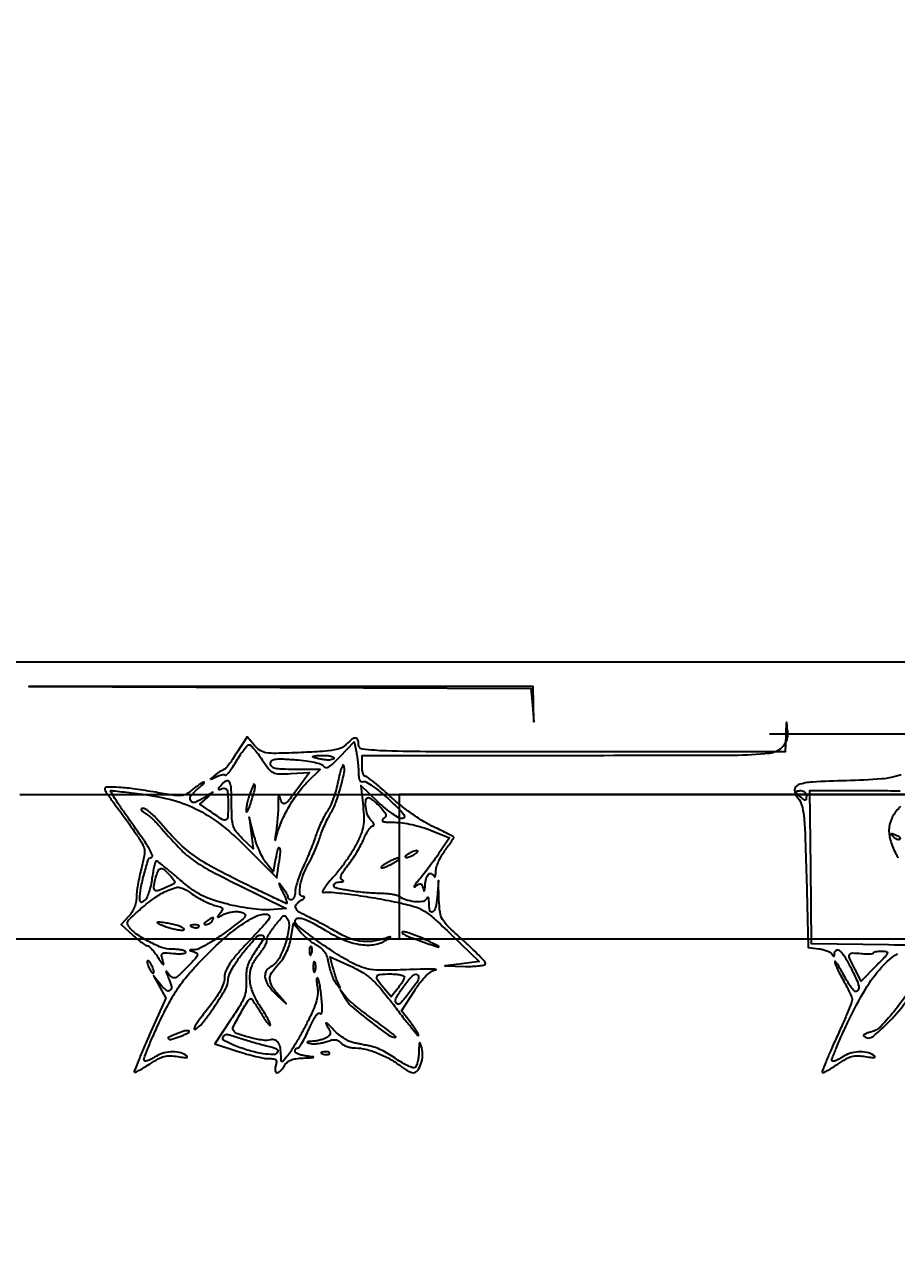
# Model space of a CAD drawing. Header units: inches. Extents: x -279 to 561, y -345 to 342.
# Drawn here: x -208.41 to -206.599, y -299.11 to -296.541 of the extents above; entities that cross this region are included whole.
import ezdxf

# ---------------------------------------------------------------- set-up
doc = ezdxf.new("R2010")
doc.units = ezdxf.units.IN
doc.header["$LTSCALE"] = 0.5
doc.header["$MEASUREMENT"] = 0
doc.layers.add('S-DIM', color=7, linetype='Continuous')
doc.styles.get("Standard").update_dxf_attribs({"font": 'arial.ttf'})
doc.dimstyles.get("Standard").update_dxf_attribs({"dimtxt": 0.18, "dimasz": 0.18, "dimexe": 0.18, "dimexo": 0.0625, "dimgap": 0.09, "dimtad": 0, "dimtih": 1, "dimtoh": 1, "dimzin": 0, "dimdsep": 46, "dimtxsty": 'Standard', "dimcen": 0.09, "dimadec": 0, "dimazin": 0, "dimtfac": 1, "dimtofl": 0, "dimtmove": 0, "dimatfit": 3, "dimfxl": 1, "dimtolj": 1, "dimtzin": 0, "dimarcsym": 0})

# ---------------------------------------------------------------- blocks, each defined once
blk = doc.blocks.new('*D1071')
at = {"color": 0, "linetype": 'ByBlock', "lineweight": -2, "transparency": 16777216}
for p, q in [((558.6522, 342.2788), (558.6522, 342.4729)), ((560.6522, 342.2788), (560.6522, 342.4729)), ((558.8322, 342.2929), (559.1722, 342.2929)), ((560.4722, 342.2929), (560.1322, 342.2929))]:
    blk.add_line(p, q, dxfattribs=at)
at = {"color": 0, "linetype": 'ByBlock', "transparency": 16777216}
for points in [[(558.8322, 342.3229), (558.8322, 342.2629), (558.6522, 342.2929)], [(560.4722, 342.3229), (560.4722, 342.2629), (560.6522, 342.2929)]]:
    blk.add_solid(points, dxfattribs=at)
at = {"layer": 'Defpoints', "color": 0, "linetype": 'ByBlock', "transparency": 16777216}
for p in [(560.6522, 342.2929), (558.6522, 342.2163), (560.6522, 342.2163)]:
    blk.add_point(p, dxfattribs=at)
at = {"layer": 'Defpoints', "color": 0, "ltscale": 0.5, "transparency": 16777216}
for p in [(-209.5, -305.36), (-209.5, -305.81), (-209.5, -305.81)]:
    blk.add_point(p, dxfattribs=at)
at = {"layer": 'S-DIM', "color": 0, "lineweight": -2, "ltscale": 0.5, "transparency": 16777216}
for p, q in [((-209.5, -305.18), (-209.5, -305)), ((-209.5625, -305.36), (-209.68, -305.36)), ((-209.5625, -305.81), (-209.68, -305.81)), ((-209.5, -305.99), (-209.5, -306.17))]:
    blk.add_line(p, q, dxfattribs=at)
at = {"layer": 'S-DIM', "color": 0, "ltscale": 0.5, "transparency": 16777216}
for points in [[(-209.53, -305.18), (-209.47, -305.18), (-209.5, -305.36)], [(-209.53, -305.99), (-209.47, -305.99), (-209.5, -305.81)]]:
    blk.add_solid(points, dxfattribs=at)
at = {"color": 0, "linetype": 'ByBlock', "transparency": 16777216, "insert": (559.6522, 342.2929), "char_height": 0.18, "attachment_point": 5}
blk.add_mtext('\\A1;2.0000', dxfattribs=at)
at = {"layer": 'S-DIM', "color": 0, "ltscale": 0.5, "transparency": 16777216, "insert": (-209.5, -305.585), "char_height": 0.18, "attachment_point": 5}
blk.add_mtext('\\A1;0.45', dxfattribs=at)

msp = doc.modelspace()

# ---------------------------------------------------------------- linework, layer by layer
at = {"linetype": 'ByBlock'}
for p, q in [((-212.4963, -297.8643), (-205.5513, -297.8643)), ((-206.862, -298.0137), (-205.6319, -298.0137)), ((-208.4195, -298.1396), (-205.6314, -298.1396)), ((-205.6314, -298.1396), (-207.6314, -298.1396)), ((-207.6314, -298.1396), (-207.6314, -298.4396)), ((-209.6314, -298.4396), (-207.6314, -298.4396)), ((-207.6314, -298.4396), (-205.6314, -298.4396))]:
    msp.add_line(p, q, dxfattribs=at)
for points in [[(-205.7268, -301.7472, -0.00001), (-206.5474, -301.7491, -0.000412), (-207.5574, -301.7505, -0.000144), (-209.009, -301.7509), (-212.2949, -301.7509)], [(-212.2472, -301.7326), (-208.9852, -301.7344, -0.000146), (-207.5448, -301.7357, -0.000415), (-206.5419, -301.7376, -0.00001), (-205.7268, -301.74, -0.41338)], [(-206.5886, -298.0988, -0.067255), (-206.6291, -298.1075, -0.013587), (-206.7027, -298.1112, 0.007903), (-206.7726, -298.1139, 0.071914), (-206.8024, -298.1199, 0.328345), (-206.8098, -298.1309, 0.175914), (-206.8033, -298.147, -0.115304), (-206.7953, -298.1613, -0.042167), (-206.7909, -298.1841, -0.018615), (-206.7881, -298.2237, -0.002311), (-206.7855, -298.3101), (-206.7819, -298.4578), (-206.7599, -298.4602, -0.032329), (-206.7511, -298.4618, -0.034914), (-206.7428, -298.4645, -0.037337), (-206.7361, -298.4678, -0.118786), (-206.7325, -298.4712, 0.019656), (-206.7298, -298.4751, 0.26729), (-206.7283, -298.4758, 0.34621), (-206.7273, -298.4747, 0.026543), (-206.727, -298.4706, -0.231988), (-206.7235, -298.4636, -0.347352), (-206.717, -298.4638, -0.080698), (-206.7065, -298.4758, -0.02229), (-206.6941, -298.4978, -0.009994), (-206.6817, -298.5235, -0.053559), (-206.6767, -298.5383, -0.163814), (-206.6776, -298.546, -0.291979), (-206.6828, -298.5493, -0.220329), (-206.6865, -298.5476, -0.018676), (-206.6932, -298.5391, -0.022011), (-206.7006, -298.5279, -0.015167), (-206.7081, -298.5145, 0.008622), (-206.7151, -298.5017, 0.018722), (-206.721, -298.4921, 0.029491), (-206.7251, -298.4866, 0.684079), (-206.7265, -298.4871, 0.106206), (-206.7257, -298.4915, 0.010273), (-206.7213, -298.5016, 0.012682), (-206.7155, -298.5135, 0.009695), (-206.7085, -298.5263, -0.010728), (-206.7015, -298.5391, -0.013539), (-206.6957, -298.5513, -0.011642), (-206.6913, -298.5616, -0.097907), (-206.6904, -298.5666, -0.091491), (-206.6915, -298.5723, -0.003314), (-206.6999, -298.5929, -0.005979), (-206.7104, -298.6173, -0.004148), (-206.7227, -298.6446, 0.004702), (-206.7349, -298.6715, 0.007611), (-206.7446, -298.6946, 0.002458), (-206.7526, -298.7145, 0.297028), (-206.752, -298.7171, 0.320395), (-206.7498, -298.7175, 0.011216), (-206.7414, -298.7132, 0.01711), (-206.7313, -298.7073, 0.010667), (-206.7199, -298.6998, -0.022037), (-206.7034, -298.6894, -0.063204), (-206.691, -298.6842, -0.072726), (-206.6786, -298.6827, -0.036597), (-206.663, -298.6843, 0.008302), (-206.65, -298.6863, 0.07472), (-206.6442, -298.6863, 0.538056), (-206.6434, -298.6846, 0.102577), (-206.6463, -298.6816, 0.099184), (-206.6603, -298.6757, 0.066252), (-206.6777, -298.6744, 0.063552), (-206.6956, -298.6779, 0.073902), (-206.7111, -298.6856, -0.025408), (-206.7178, -298.6898, -0.037686), (-206.7241, -298.6927, -0.042427), (-206.7292, -298.6942, -0.248568), (-206.7318, -298.6934, -0.297747), (-206.7325, -298.6899, -0.003463), (-206.7235, -298.6673, -0.009091), (-206.7122, -298.6409, -0.005642), (-206.698, -298.6102, -0.022607), (-206.6629, -298.5444, -0.049339), (-206.6291, -298.4984, -0.068948), (-206.5962, -298.4707, -0.141659)], [(-206.5205, -298.4533, -0.001557), (-206.6145, -298.4524), (-206.7745, -298.4504), (-206.7765, -298.2911), (-206.7785, -298.1317), (-206.6428, -298.1317, -0.004351), (-206.5908, -298.1322, -0.007246)], [(-206.5896, -298.1645, 0.070264), (-206.6062, -298.1858, 0.103312), (-206.6135, -298.2083, 0.095655), (-206.6114, -298.2331, 0.05321), (-206.6001, -298.2614, -0.023672), (-206.5954, -298.2715, -0.020671)], [(-206.5725, -298.5483, -0.024131), (-206.5996, -298.5861, -0.024332), (-206.6303, -298.6211, -0.14012), (-206.6514, -298.6333, 0.021024), (-206.6583, -298.6353, 0.04168), (-206.6635, -298.6376, 0.0669), (-206.6665, -298.6398, 0.420549), (-206.6665, -298.6415, 0.386208), (-206.6468, -298.6424, 0.034072), (-206.6072, -298.6051, 0.037403), (-206.5707, -298.5591, 0.109256)]]:
    msp.add_lwpolyline(points, format="xyb")
msp.add_lwpolyline([(-207.8794, -297.9174), (-207.3578, -297.9194), (-207.3548, -297.9541), (-207.3518, -297.9889), (-207.3526, -297.9522), (-207.3533, -297.9156), (-207.8771, -297.9155), (-208.401, -297.9155)], close=True)
for points in [[(-206.8282, -298.0163), (-206.8295, -298.0511), (-207.2727, -298.0511, -0.000439), (-207.5647, -298.0509, -0.007823), (-207.6587, -298.0493, -0.016769), (-207.7073, -298.046, -0.385185), (-207.7159, -298.0365, 0.076853), (-207.7176, -298.0261, 0.316624), (-207.7223, -298.0225, 0.186302), (-207.7299, -298.0251, 0.03399), (-207.7408, -298.0356, -0.109866), (-207.751, -298.0428, -0.054531), (-207.7662, -298.0473, -0.028907), (-207.7907, -298.0503, -0.005711), (-207.8349, -298.0527, -0.003784), (-207.8873, -298.0544, -0.044165), (-207.9077, -298.0531, -0.108445), (-207.9203, -298.0483, -0.069572), (-207.9322, -298.0379), (-207.9477, -298.0198), (-207.9692, -298.0538, -0.00803), (-207.9777, -298.0668, -0.012296), (-207.9856, -298.0778, -0.006823), (-207.9924, -298.0866, -0.227702), (-207.9948, -298.0878, 0.124593), (-207.9971, -298.0884, 0.014497), (-208.0018, -298.0911, 0.016695), (-208.0073, -298.0948, 0.01292), (-208.0131, -298.0992, 0.000828), (-208.023, -298.1072, 0.312651), (-208.0233, -298.108, 0.451234), (-208.0226, -298.1083, 0.000982), (-208.0118, -298.1031, -0.027101), (-208.0056, -298.1005, -0.037189), (-207.9997, -298.0989, -0.04096), (-207.995, -298.0984, -0.206172), (-207.9925, -298.0994, 0.427814), (-207.9902, -298.0993, 0.018187), (-207.9842, -298.0922, 0.021634), (-207.977, -298.0823, 0.012459), (-207.9693, -298.0698, -0.013198), (-207.9614, -298.057, -0.019273), (-207.9536, -298.0463, -0.015139), (-207.9468, -298.038, -0.215831), (-207.9434, -298.0365, -0.201126), (-207.94, -298.0379, -0.014879), (-207.9329, -298.0456, -0.01882), (-207.9247, -298.0557, -0.013082), (-207.9163, -298.0676, 0.017434), (-207.9023, -298.087, 0.115226), (-207.8931, -298.0944, 0.111892), (-207.8815, -298.0972, 0.016025), (-207.8568, -298.0965), (-207.8181, -298.0943), (-207.8421, -298.1272, -0.008788), (-207.8606, -298.1517, -0.118185), (-207.8694, -298.1586, -0.402108), (-207.8752, -298.1566, -0.069382), (-207.8794, -298.1446, 0.085408), (-207.8807, -298.1414, 0.665216), (-207.8818, -298.1415, 0.054418), (-207.8826, -298.1469, 0.009078), (-207.8828, -298.1574, -0.01181), (-207.8831, -298.1707, -0.006898), (-207.884, -298.1867, -0.006895), (-207.8855, -298.2026, -0.011606), (-207.8871, -298.216, 0.00136), (-207.8895, -298.2319, 0.090124), (-207.8894, -298.2347, 0.778635), (-207.8887, -298.2347, 0.003132), (-207.8855, -298.2233, -0.03755), (-207.8754, -298.1948, -0.027304), (-207.8601, -298.1647, -0.02731), (-207.8416, -298.1366, -0.037641), (-207.8219, -298.1136), (-207.796, -298.0878), (-207.8476, -298.0878, -0.007761), (-207.8754, -298.0873, -0.04936), (-207.8894, -298.0855, -0.127743), (-207.8964, -298.0818, -0.211641), (-207.8991, -298.0758, -0.208483), (-207.8965, -298.0698, -0.149023), (-207.8899, -298.0666, -0.050602), (-207.8762, -298.0658, -0.006525), (-207.847, -298.0676, -0.013721), (-207.8249, -298.0697, -0.025762), (-207.8072, -298.0729, -0.028626), (-207.7942, -298.0768, -0.169962), (-207.7888, -298.0811, 0.247221), (-207.7842, -298.0839, 0.14555), (-207.7778, -298.0823, 0.057919), (-207.7684, -298.0752, 0.012146), (-207.7538, -298.0606), (-207.7249, -298.0302), (-207.7204, -298.0526, -0.014439), (-207.7187, -298.0627, -0.009123), (-207.7173, -298.0745, -0.009159), (-207.7163, -298.0862, -0.016631), (-207.7159, -298.0958, 0.028848), (-207.7154, -298.1049, 0.098371), (-207.7136, -298.1106, 0.192263), (-207.7105, -298.1131, 0.169044), (-207.7064, -298.113, -0.228609), (-207.7006, -298.1134, -0.017473), (-207.6869, -298.1222, -0.021233), (-207.6707, -298.1344, -0.014448), (-207.6533, -298.1495, -0.006893), (-207.6318, -298.1699, -0.044361), (-207.6221, -298.1812, -0.207123), (-207.6208, -298.187, -0.353163), (-207.6244, -298.1899, -0.131395), (-207.6322, -298.188, -0.022744), (-207.6453, -298.1799, -0.023369), (-207.6602, -298.1688, -0.019037), (-207.675, -298.1555), (-207.711, -298.1208), (-207.7066, -298.164, -0.018484), (-207.705, -298.1886, -0.050612), (-207.7062, -298.2059, -0.052641), (-207.7109, -298.2222, -0.021327), (-207.7205, -298.2434, -0.023347), (-207.7297, -298.2596, -0.012845), (-207.7424, -298.2786, -0.012782), (-207.7563, -298.2973, -0.019956), (-207.7693, -298.3126, 0.013735), (-207.7802, -298.3251, 0.031165), (-207.7876, -298.3353, 0.063339), (-207.7906, -298.3417, 0.566574), (-207.7889, -298.3436, -0.069978), (-207.7711, -298.3429, -0.007546), (-207.7299, -298.3477, -0.009554), (-207.6826, -298.3548, -0.009412), (-207.6354, -298.3638, -0.018274), (-207.601, -298.3723, -0.065217), (-207.5802, -298.3814, -0.05003), (-207.5598, -298.3966, -0.007749), (-207.523, -298.4312), (-207.4655, -298.4871), (-207.501, -298.4914), (-207.5365, -298.4957), (-207.4943, -298.4969, 0.015325), (-207.4782, -298.4968, 0.025249), (-207.4646, -298.4957, 0.022828), (-207.4543, -298.4938, 0.349396), (-207.4522, -298.4912, 0.187425), (-207.4538, -298.487, 0.006347), (-207.4662, -298.4738, 0.011188), (-207.4816, -298.4585, 0.007481), (-207.4998, -298.4417, -0.008103), (-207.53, -298.4138, -0.068939), (-207.5414, -298.3994, -0.100094), (-207.5466, -298.3845, -0.025387), (-207.5488, -298.3588), (-207.5501, -298.3186), (-207.5528, -298.3535, -0.032784), (-207.5559, -298.3748, -0.204057), (-207.5621, -298.3836, -0.520215), (-207.5677, -298.3812, -0.050316), (-207.5695, -298.3639, 0.017046), (-207.5698, -298.3566, 0.173759), (-207.5711, -298.3539, 0.424689), (-207.5729, -298.3539, 0.051705), (-207.5757, -298.3574, -0.22699), (-207.5837, -298.3624, -0.054543), (-207.5998, -298.3625, -0.052502), (-207.6176, -298.3587, -0.077879), (-207.6317, -298.3515, 0.098197), (-207.6363, -298.3494, 0.017855), (-207.6455, -298.3476, 0.01861), (-207.6566, -298.3462, 0.015933), (-207.6683, -298.3455, -0.015731), (-207.7036, -298.3435, -0.019781), (-207.7361, -298.3394, -0.012904), (-207.763, -298.3341, -0.35159), (-207.7672, -298.3289, -0.181209), (-207.7663, -298.3263, -0.085465), (-207.7635, -298.324, -0.067518), (-207.7593, -298.3223, -0.049531), (-207.7544, -298.3216, 0.022439), (-207.7497, -298.3212, 0.178774), (-207.7477, -298.3202, 0.447136), (-207.7479, -298.3189, 0.05831), (-207.7506, -298.3174, -0.285439), (-207.7531, -298.314, -0.116102), (-207.7522, -298.3081, -0.055198), (-207.7474, -298.2992, -0.016611), (-207.7381, -298.2868, 0.019577), (-207.7291, -298.2745, 0.012975), (-207.7196, -298.2598, 0.013068), (-207.7111, -298.2449, 0.024671), (-207.7052, -298.2325, -0.02248), (-207.7003, -298.2219, -0.031364), (-207.6949, -298.2131, -0.03221), (-207.6897, -298.2066, -0.211257), (-207.686, -298.205, 0.26703), (-207.6842, -298.2039, 0.213879), (-207.6839, -298.2016, 0.085617), (-207.6859, -298.1979, 0.032005), (-207.6898, -298.1935, -0.110176), (-207.6971, -298.182, -0.057808), (-207.701, -298.1654, -0.067398), (-207.7007, -298.1511, -0.369881), (-207.6952, -298.1464, -0.149649), (-207.6919, -298.1474, -0.018889), (-207.6858, -298.1519, -0.020819), (-207.6788, -298.1579, -0.015903), (-207.6716, -298.1651, -0.015612), (-207.6624, -298.1756, -0.108539), (-207.6593, -298.1816, -0.226219), (-207.6601, -298.1862, -0.094349), (-207.6649, -298.1906, 0.244816), (-207.6665, -298.1935, 0.346423), (-207.6649, -298.1959, 0.060031), (-207.6568, -298.1972, 0.010077), (-207.641, -298.1976, -0.035379), (-207.6249, -298.1988, -0.017902), (-207.6049, -298.2024, -0.017687), (-207.5844, -298.2077, -0.025133), (-207.5666, -298.2139), (-207.5268, -298.2301), (-207.5497, -298.2634, -0.006156), (-207.5598, -298.2777, -0.004598), (-207.5713, -298.2932, -0.004648), (-207.5824, -298.3076, -0.010553), (-207.5912, -298.3183, 0.009447), (-207.5977, -298.3262, 0.049513), (-207.6007, -298.3309, 0.615853), (-207.6, -298.3318, 0.12152), (-207.5975, -298.3307, -0.028397), (-207.5908, -298.3262, -0.198226), (-207.5869, -298.3256, -0.232416), (-207.5842, -298.3279, -0.039167), (-207.5819, -298.3346, 0.03045), (-207.5803, -298.3395, 0.607844), (-207.5791, -298.3396, 0.126624), (-207.5781, -298.3368, 0.008638), (-207.5776, -298.3281, -0.052962), (-207.5755, -298.3142, -0.127694), (-207.5705, -298.3052, -0.319771), (-207.5647, -298.3041, -0.191704), (-207.5596, -298.3093, 0.191446), (-207.5582, -298.3109, 0.416463), (-207.5568, -298.3103, 0.079556), (-207.5558, -298.3065, 0.018709), (-207.5553, -298.2998, -0.067487), (-207.5539, -298.2909, -0.027238), (-207.5496, -298.2793, -0.026348), (-207.5435, -298.2672, -0.030239), (-207.5365, -298.2563, 0.004749), (-207.5294, -298.2466, 0.007147), (-207.5235, -298.238, 0.003326), (-207.5187, -298.2306, 0.144684), (-207.5181, -298.2288, 0.277779), (-207.519, -298.2273, 0.002673), (-207.5305, -298.2213, 0.007836), (-207.5441, -298.2146, 0.004876), (-207.5603, -298.2071, -0.031836), (-207.5797, -298.1967, -0.014757), (-207.6035, -298.181, -0.014551), (-207.6277, -298.163, -0.019634), (-207.6484, -298.1452, 0.007123), (-207.6666, -298.1288, 0.0105), (-207.6831, -298.115, 0.006088), (-207.6971, -298.1039, 0.164888), (-207.7016, -298.1024, -0.260591), (-207.7043, -298.1009, -0.060166), (-207.7065, -298.096, -0.047284), (-207.7081, -298.0889, -0.030445), (-207.7086, -298.0804), (-207.7086, -298.0585), (-207.2688, -298.0585, 0.000694), (-206.9366, -298.058, 0.02657), (-206.8622, -298.0538, 0.185539), (-206.8335, -298.0391, 0.210783), (-206.8241, -298.0098, 0.000943), (-206.8261, -297.9908, 0.710262), (-206.8268, -297.9906, 0.132541), (-206.8274, -297.9926, 0.000506)], [(-207.7672, -298.0645, -0.314934), (-207.7687, -298.0666, -0.055623), (-207.7737, -298.0679, -0.042928), (-207.7808, -298.0682, -0.025568), (-207.7892, -298.0674, -0.011827), (-207.7976, -298.0659, -0.018975), (-207.8047, -298.0642, -0.013551), (-207.8103, -298.0626, -0.322443), (-207.8112, -298.0613, -0.360284), (-207.8103, -298.0602, -0.014861), (-207.8047, -298.0593, -0.019939), (-207.7976, -298.0587, -0.012096), (-207.7892, -298.0585, -0.026053), (-207.7808, -298.0589, -0.041208), (-207.7737, -298.0602, -0.049958), (-207.7687, -298.0622, -0.282744)], [(-207.7584, -298.1124, -0.019511), (-207.7627, -298.13, -0.017226), (-207.7685, -298.148, -0.01756), (-207.7748, -298.1639, -0.049098), (-207.7807, -298.1744, 0.028103), (-207.7867, -298.184, 0.013704), (-207.7932, -298.1968, 0.013547), (-207.7994, -298.2106, 0.019066), (-207.804, -298.2232, -0.011801), (-207.8088, -298.237, -0.005531), (-207.8157, -298.2546, -0.005476), (-207.8233, -298.273, -0.007656), (-207.8306, -298.2891, 0.01525), (-207.8371, -298.3044, 0.015653), (-207.8427, -298.3199, 0.015581), (-207.8466, -298.3337, 0.061464), (-207.8478, -298.3424, -0.042498), (-207.8483, -298.3487, -0.061982), (-207.85, -298.354, -0.081226), (-207.8523, -298.3576, -0.209163), (-207.8551, -298.3588, -0.07942), (-207.8579, -298.3584, -0.091028), (-207.8603, -298.3571, -0.100768), (-207.8619, -298.3552, -0.122851), (-207.8625, -298.3529, 0.107424), (-207.8632, -298.3498, 0.021193), (-207.8658, -298.3446, 0.021568), (-207.8695, -298.3387, 0.018566), (-207.8738, -298.3328, 0.005524), (-207.8804, -298.3247, 0.708559), (-207.8813, -298.325, 0.10654), (-207.8806, -298.3278, 0.001716), (-207.8736, -298.3424, -0.010614), (-207.8694, -298.3515, -0.019095), (-207.8665, -298.3592, -0.015629), (-207.8646, -298.3651, -0.495603), (-207.8654, -298.3662, -0.110339), (-207.8679, -298.3656, -0.000399), (-207.8953, -298.3527, -0.00209), (-207.9262, -298.3379, -0.001308), (-207.9624, -298.3204, -0.012001), (-208.022, -298.2895, -0.033906), (-208.0614, -298.2641, -0.038673), (-208.0941, -298.2357, -0.019876), (-208.1307, -298.1955, 0.021084), (-208.1402, -298.1851, 0.026803), (-208.1498, -298.1765, 0.026623), (-208.1583, -298.1702, 0.155422), (-208.1637, -298.1688, 0.089628), (-208.1671, -298.1696, 0.410985), (-208.1678, -298.1713, 0.137112), (-208.1657, -298.174, 0.01936), (-208.1599, -298.178, -0.030548), (-208.1535, -298.1825, -0.013485), (-208.1455, -298.1893, -0.013289), (-208.1375, -298.197, -0.017414), (-208.1306, -298.2045, 0.010969), (-208.09, -298.2495, 0.04306), (-208.0621, -298.2744, 0.038477), (-208.0289, -298.2954, 0.007552), (-207.9659, -298.3277), (-207.8661, -298.3769), (-207.9002, -298.3792, -0.036367), (-207.9171, -298.3792, -0.013745), (-207.9406, -298.3767, -0.01353), (-207.9661, -298.3726, -0.016067), (-207.9899, -298.3673, -0.017671), (-208.0208, -298.3582, -0.040046), (-208.0432, -298.3487, -0.040189), (-208.0638, -298.3357, -0.017916), (-208.0887, -298.3156, 0.004548), (-208.1056, -298.3013, 0.006972), (-208.1204, -298.2892, 0.002901), (-208.1333, -298.2792, 0.165539), (-208.1361, -298.2783, 0.331667), (-208.138, -298.2797, 0.011437), (-208.1405, -298.289, 0.017322), (-208.143, -298.3008, 0.010722), (-208.1452, -298.3148, -0.022027), (-208.1478, -298.3293, -0.025214), (-208.1516, -298.343, -0.025521), (-208.1559, -298.3541, -0.114293), (-208.1601, -298.3596, -0.027736), (-208.1653, -298.3634, -0.225569), (-208.1681, -298.3638, -0.283315), (-208.1697, -298.3619, -0.040237), (-208.1702, -298.3564, -0.047181), (-208.1681, -298.3344, -0.018118), (-208.1612, -298.3044, -0.009358), (-208.1528, -298.2749, -0.329259), (-208.1473, -298.2709, 0.499551), (-208.1443, -298.2669, 0.06004), (-208.1494, -298.2549, 0.02182), (-208.1637, -298.2323, 0.003215), (-208.1949, -298.1883, -0.005883), (-208.2101, -298.1666, -0.010493), (-208.222, -298.1483, -0.005403), (-208.2311, -298.1334, -0.581238), (-208.2301, -298.1317, -0.028), (-208.2262, -298.132, -0.000689), (-208.2084, -298.134, -0.00149), (-208.1876, -298.1364, -0.001014), (-208.1639, -298.1394, -0.036159), (-208.1009, -298.1519, -0.052447), (-208.0482, -298.1726, -0.049455), (-207.9988, -298.2048, -0.027998), (-207.9457, -298.2527), (-207.886, -298.3127), (-207.8813, -298.2835, 0.012096), (-207.8781, -298.2594, 0.188248), (-207.8802, -298.2515, 0.634581), (-207.8837, -298.2522, 0.015053), (-207.8885, -298.2738), (-207.8934, -298.3002), (-207.9085, -298.281, -0.045224), (-207.915, -298.271, -0.01833), (-207.922, -298.2564, -0.01796), (-207.9285, -298.24, -0.021792), (-207.9333, -298.2242), (-207.943, -298.1867), (-207.939, -298.2195), (-207.935, -298.2524), (-207.9574, -298.231, -0.034774), (-207.97, -298.2171, -0.091303), (-207.9763, -298.2052, -0.064613), (-207.979, -298.1896, -0.01137), (-207.9797, -298.1597, 0.012331), (-207.9805, -298.127, 0.11786), (-207.9844, -298.1137, 0.41812), (-207.9912, -298.1119, 0.086756), (-208.0018, -298.1209, 0.008807), (-208.0069, -298.1272, 0.27071), (-208.0071, -298.1291, 0.389672), (-208.0056, -298.1298, 0.012731), (-207.999, -298.1275, -0.157345), (-207.993, -298.1271, -0.246238), (-207.9892, -298.1306, -0.07763), (-207.9874, -298.1398, -0.009326), (-207.987, -298.1607, -0.011426), (-207.9876, -298.1873, -0.307868), (-207.9916, -298.1926, -0.230925), (-207.9991, -298.1917, -0.007088), (-208.0256, -298.1739), (-208.0458, -298.1599), (-208.0293, -298.1452, 0.001388), (-208.0186, -298.1357, 0.727283), (-208.0189, -298.1352, 0.119866), (-208.0207, -298.1358, 0.000683), (-208.036, -298.1459, -0.048899), (-208.0554, -298.1562, -0.36055), (-208.0646, -298.1533, -0.324272), (-208.0641, -298.1429, -0.046224), (-208.0484, -298.1267, 0.009942), (-208.0409, -298.1201, 0.038486), (-208.0367, -298.1155, 0.386711), (-208.0368, -298.1142, 0.312743), (-208.0383, -298.114, 0.031513), (-208.0435, -298.1169, 0.01228), (-208.0504, -298.1216, 0.012099), (-208.0576, -298.127, 0.014706), (-208.0641, -298.1325, -0.071132), (-208.0746, -298.1395, -0.102309), (-208.0854, -298.1422, -0.048041), (-208.1017, -298.1413, -0.005721), (-208.1373, -298.1353, 0.009519), (-208.18, -298.1286, 0.01929), (-208.2137, -298.1252, 0.015875), (-208.2391, -298.1245, 0.413506), (-208.2434, -298.1288, 0.140917), (-208.2426, -298.1316, 0.006884), (-208.2373, -298.1398, 0.010724), (-208.2306, -298.1494, 0.007496), (-208.2227, -298.16, -0.005871), (-208.2131, -298.1726, -0.003001), (-208.2014, -298.1886, -0.002982), (-208.1896, -298.2053, -0.004477), (-208.1794, -298.22, -0.014398), (-208.1655, -298.2419, -0.093149), (-208.161, -298.2541, -0.091533), (-208.1612, -298.2672, -0.013664), (-208.1672, -298.293, 0.011605), (-208.1711, -298.3098, 0.010319), (-208.1745, -298.3274, 0.010415), (-208.1768, -298.3434, 0.031123), (-208.1775, -298.3545, -0.058727), (-208.1786, -298.3641, -0.03825), (-208.1821, -298.3748, -0.037973), (-208.1871, -298.3849, -0.053753), (-208.1932, -298.3929), (-208.2089, -298.4096), (-208.1851, -298.4319, 0.012932), (-208.1755, -298.4404, 0.017285), (-208.1663, -298.4476, 0.014552), (-208.1585, -298.453, 0.144059), (-208.1546, -298.4541, -0.185785), (-208.1512, -298.4554, -0.023841), (-208.1455, -298.4611, -0.025251), (-208.1391, -298.4688, -0.018546), (-208.1329, -298.4779, 0.004624), (-208.125, -298.4901, 0.105332), (-208.122, -298.493, 0.662167), (-208.1208, -298.4922, 0.019707), (-208.1228, -298.4843, -0.034173), (-208.125, -298.4741, -0.289218), (-208.1231, -298.47, -0.16631), (-208.1176, -298.4685, -0.011397), (-208.1014, -298.47, 0.020639), (-208.0912, -298.4708, 0.034558), (-208.0827, -298.4705, 0.039544), (-208.0765, -298.4694, 0.339232), (-208.0749, -298.4673, 0.318356), (-208.0766, -298.465, 0.03333), (-208.0832, -298.4631, 0.031631), (-208.0923, -298.4618, 0.019552), (-208.1031, -298.4614, -0.08921), (-208.1256, -298.4574, -0.035885), (-208.154, -298.4444, -0.035803), (-208.1801, -298.4276, -0.093948), (-208.1951, -298.4112, -0.347564), (-208.194, -298.4012, -0.017295), (-208.168, -298.3769, -0.025778), (-208.1384, -298.3537, -0.052191), (-208.1126, -298.3392, -0.026936), (-208.0974, -298.3336, -0.112271), (-208.0877, -298.3329, -0.096243), (-208.0779, -298.3364, -0.016999), (-208.0613, -298.347, 0.019632), (-208.0496, -298.3543, 0.015805), (-208.0365, -298.3613, 0.01609), (-208.024, -298.367, 0.038897), (-208.0143, -298.3702, -0.018665), (-208.0033, -298.3734, -0.167486), (-207.9993, -298.3763, -0.277083), (-207.9991, -298.3802, -0.050319), (-208.0033, -298.3865, 0.008769), (-208.0086, -298.3932, 0.53055), (-208.0082, -298.3944, 0.18948), (-208.006, -298.3942, 0.003679), (-207.9955, -298.3887, -0.054254), (-207.9876, -298.3856, -0.03613), (-207.978, -298.3836, -0.036273), (-207.9683, -298.3831, -0.057379), (-207.9601, -298.3842, -0.119776), (-207.9524, -298.3882, -0.392543), (-207.9519, -298.3934, -0.067915), (-207.9606, -298.4022, -0.003867), (-207.9911, -298.4251, -0.012781), (-208.0111, -298.4391, -0.015793), (-208.0304, -298.451, -0.014208), (-208.047, -298.4599, -0.102847), (-208.0558, -298.4623, 0.002846), (-208.0652, -298.4628, 0.282861), (-208.0662, -298.4636, 0.454269), (-208.0658, -298.4644, 0.003839), (-208.0576, -298.4666, -0.136203), (-208.052, -298.4698, -0.307375), (-208.0512, -298.4744, -0.081967), (-208.0562, -298.4821, -0.007764), (-208.0717, -298.4985, -0.008526), (-208.0886, -298.5152, -0.091559), (-208.0966, -298.5204, -0.238166), (-208.1027, -298.52, -0.091832), (-208.1092, -298.5143, 0.006656), (-208.1149, -298.5073, 0.642803), (-208.1158, -298.5076, 0.140173), (-208.1156, -298.5099, 0.002462), (-208.1105, -298.5219, -0.042916), (-208.1049, -298.539, -0.297887), (-208.1077, -298.5469, -0.348481), (-208.1154, -298.5467, -0.048472), (-208.1273, -298.5346), (-208.1421, -298.5164), (-208.1291, -298.5398), (-208.1161, -298.5633), (-208.15, -298.6386, 0.003767), (-208.1628, -298.6677, 0.006133), (-208.1732, -298.6925, 0.001609), (-208.1818, -298.7142, 0.298987), (-208.1814, -298.7164, 0.320596), (-208.1794, -298.7168, 0.008444), (-208.1708, -298.7124, 0.014685), (-208.1607, -298.7066, 0.00913), (-208.1491, -298.6992, -0.022196), (-208.1324, -298.6892, -0.060472), (-208.1197, -298.6842, -0.069467), (-208.1072, -298.6828, -0.037049), (-208.0916, -298.6843, 0.008302), (-208.0786, -298.6863, 0.074816), (-208.0728, -298.6863, 0.538253), (-208.0721, -298.6846, 0.102324), (-208.0749, -298.6816, 0.099184), (-208.0889, -298.6757, 0.066252), (-208.1063, -298.6744, 0.063552), (-208.1242, -298.6779, 0.073902), (-208.1397, -298.6856, -0.028473), (-208.1465, -298.6898, -0.041434), (-208.1529, -298.6926, -0.048343), (-208.1581, -298.6939, -0.235116), (-208.1609, -298.6929, -0.29234), (-208.1617, -298.6891, -0.004731), (-208.1537, -298.6677, -0.010665), (-208.1432, -298.6425, -0.006667), (-208.13, -298.6134, -0.012637), (-208.1096, -298.5729, -0.025993), (-208.0913, -298.5425, -0.027303), (-208.0705, -298.5152, -0.015531), (-208.0426, -298.4844, -0.01691), (-208.0009, -298.4439, -0.029333), (-207.9633, -298.4136, -0.034883), (-207.9312, -298.3939, -0.120599), (-207.9077, -298.3882, -0.244219), (-207.9018, -298.3912, -0.301652), (-207.9016, -298.3973, -0.046357), (-207.9119, -298.4108, -0.003801), (-207.9421, -298.4431, 0.008943), (-207.968, -298.4714, 0.030911), (-207.9833, -298.491, 0.049181), (-207.9916, -298.5062, 0.101286), (-207.9943, -298.5194, -0.077474), (-207.9961, -298.5307, -0.036821), (-208.0016, -298.5444, -0.03142), (-208.0104, -298.5597, -0.021019), (-208.0222, -298.5761, 0.004042), (-208.0438, -298.604, 0.020198), (-208.0551, -298.6202, 0.110992), (-208.0573, -298.6263, 0.630947), (-208.0552, -298.6276, 0.090267), (-208.0382, -298.6123, 0.017169), (-208.0139, -298.5785, 0.014972), (-207.9918, -298.5431, 0.132919), (-207.987, -298.5255, -0.099512), (-207.9849, -298.5151, -0.029128), (-207.9777, -298.5004, -0.025707), (-207.9668, -298.4832, -0.016889), (-207.9526, -298.4645, -0.015191), (-207.9277, -298.4357, -0.260501), (-207.9163, -298.432, -0.517384), (-207.9131, -298.4391, -0.018524), (-207.9319, -298.4685, 0.027201), (-207.9414, -298.4839, 0.051931), (-207.947, -298.4973, 0.05526), (-207.9494, -298.511, 0.035254), (-207.9494, -298.5272, -0.046994), (-207.9498, -298.5453, -0.064866), (-207.9537, -298.561, -0.043842), (-207.9629, -298.5793, -0.010813), (-207.981, -298.6075), (-208.0148, -298.6576), (-207.9678, -298.6731, 0.010552), (-207.9484, -298.679, 0.011033), (-207.9291, -298.684, 0.010759), (-207.9123, -298.6876, 0.046989), (-207.9021, -298.6885, -0.029576), (-207.8924, -298.6891, -0.17416), (-207.8879, -298.6913, -0.221335), (-207.8865, -298.6956, -0.049752), (-207.8881, -298.7032, 0.044404), (-207.8894, -298.7089, 0.081679), (-207.8892, -298.7136, 0.127334), (-207.8877, -298.7167, 0.220479), (-207.8852, -298.7178, 0.143617), (-207.8818, -298.7168, 0.047495), (-207.8776, -298.7135, 0.042703), (-207.8734, -298.7088, 0.037089), (-207.8698, -298.7032, -0.088822), (-207.8644, -298.6963, -0.084465), (-207.8568, -298.6916, -0.062312), (-207.8461, -298.6887, -0.025281), (-207.8311, -298.6874, 0.001113), (-207.812, -298.6866, 0.122125), (-207.8096, -298.6859, 0.713861), (-207.8098, -298.6851, 0.002439), (-207.824, -298.6832, -0.026757), (-207.8331, -298.6816, -0.040169), (-207.8408, -298.6791, -0.046809), (-207.8463, -298.6763, -0.253382), (-207.8478, -298.6734, -0.082888), (-207.8474, -298.6708, -0.092611), (-207.8461, -298.6686, -0.100601), (-207.8442, -298.6671, -0.11793), (-207.842, -298.6665, 0.25382), (-207.839, -298.6649, 0.011936), (-207.8328, -298.6548, 0.01723), (-207.8258, -298.6418, 0.011279), (-207.8186, -298.6264, -0.013301), (-207.8104, -298.6091, -0.045336), (-207.8039, -298.5986, -0.108898), (-207.7988, -298.5943, -0.386592), (-207.7949, -298.5953, 0.59875), (-207.793, -298.5951, 0.081114), (-207.7918, -298.59, 0.029944), (-207.7916, -298.5793, 0.011996), (-207.7926, -298.5648, 0.010444), (-207.7943, -298.5493, 0.014514), (-207.7966, -298.5355, 0.010931), (-207.799, -298.5243, 0.150708), (-207.8011, -298.5208, 0.524955), (-207.8025, -298.5211, 0.088206), (-207.8032, -298.5245, 0.037182), (-207.8029, -298.5311, 0.015643), (-207.8015, -298.5397, -0.065521), (-207.8007, -298.5537, -0.051021), (-207.8034, -298.5687, -0.035669), (-207.8101, -298.5873, -0.012359), (-207.8224, -298.613, -0.007419), (-207.8332, -298.6334, -0.007359), (-207.8446, -298.6536, -0.00725), (-207.855, -298.671, -0.028223), (-207.8623, -298.6812, -0.004336), (-207.872, -298.6933, -0.181661), (-207.8749, -298.6949, -0.443152), (-207.8766, -298.6936, -0.013974), (-207.877, -298.6836, 0.036722), (-207.8784, -298.6666, 0.10219), (-207.8826, -298.6555, 0.167562), (-207.8894, -298.65, 0.150642), (-207.8985, -298.6496, -0.103245), (-207.9143, -298.6504, -0.023122), (-207.9409, -298.645, -0.019854), (-207.9668, -298.6373, -0.17413), (-207.976, -298.63, -0.26397), (-207.9763, -298.6225, -0.008502), (-207.9613, -298.5948, -0.008533), (-207.9454, -298.5677, -0.261717), (-207.9388, -298.564, -0.246606), (-207.9375, -298.5647, -0.002929), (-207.9318, -298.5731, -0.007976), (-207.9252, -298.5832, -0.005028), (-207.9179, -298.5951, 0.010055), (-207.9107, -298.6066, 0.022275), (-207.9047, -298.6149, 0.039136), (-207.9006, -298.6194, 0.650389), (-207.8992, -298.6188, 0.113023), (-207.9001, -298.6144, 0.012632), (-207.9047, -298.6053, 0.014838), (-207.9109, -298.5945, 0.011522), (-207.9182, -298.5832, -0.049219), (-207.9349, -298.5526, -0.082917), (-207.9416, -298.5243, -0.097627), (-207.9384, -298.4986, -0.095147), (-207.9257, -298.4758, 0.017795), (-207.9183, -298.4664, 0.021305), (-207.9121, -298.457, 0.020606), (-207.9076, -298.4488, 0.115691), (-207.9064, -298.444, -0.140249), (-207.9029, -298.4316, -0.024821), (-207.889, -298.4115, -0.020495), (-207.8737, -298.3933, -0.42799), (-207.8673, -298.3931, -0.223253), (-207.8604, -298.412, -0.049926), (-207.8672, -298.4466, -0.050369), (-207.8812, -298.4803, -0.147391), (-207.8988, -298.4979, 0.159004), (-207.9084, -298.5079, 0.168575), (-207.9099, -298.5213, 0.105355), (-207.9023, -298.5379, 0.042383), (-207.8857, -298.5567), (-207.8666, -298.575), (-207.8819, -298.5567, -0.033195), (-207.896, -298.5373, -0.136012), (-207.9002, -298.5235, -0.151704), (-207.8965, -298.5105, -0.044638), (-207.8834, -298.4939, 0.041012), (-207.8742, -298.4824, 0.034427), (-207.8664, -298.4688, 0.034035), (-207.8604, -298.4542, 0.037509), (-207.8567, -298.4393), (-207.8512, -298.4072), (-207.8367, -298.4251, 0.031252), (-207.8297, -298.4328, 0.019537), (-207.8207, -298.4408, 0.01959), (-207.8111, -298.4481, 0.033433), (-207.8025, -298.4532, -0.057874), (-207.7931, -298.4595, -0.07296), (-207.7863, -298.4674, -0.065248), (-207.7814, -298.4776, -0.036079), (-207.7782, -298.491, 0.026222), (-207.7756, -298.5026, 0.022201), (-207.7717, -298.5145, 0.022789), (-207.7671, -298.5251, 0.056453), (-207.7626, -298.5322, 0.001101), (-207.7552, -298.5414, 0.298546), (-207.7543, -298.5417, 0.459622), (-207.7539, -298.541, 0.001372), (-207.7585, -298.531, -0.018293), (-207.7614, -298.524, -0.008958), (-207.7646, -298.5149, -0.008874), (-207.7676, -298.5052, -0.01273), (-207.7699, -298.4966), (-207.7746, -298.4768), (-207.7319, -298.4966, -0.030147), (-207.7071, -298.5099, -0.047663), (-207.688, -298.5244, -0.035236), (-207.6683, -298.5452, -0.009577), (-207.6402, -298.5809, 0.00366), (-207.6215, -298.6053, 0.006609), (-207.6057, -298.6249, 0.00291), (-207.5926, -298.6406, 0.699298), (-207.5914, -298.6402, 0.129036), (-207.5922, -298.6371, 0.010694), (-207.5966, -298.6297, 0.013728), (-207.6022, -298.6212, 0.010152), (-207.6089, -298.612), (-207.6265, -298.589), (-207.5998, -298.5478, -0.017282), (-207.5867, -298.5291, -0.038084), (-207.5751, -298.5159, -0.051356), (-207.5646, -298.5076, -0.104018), (-207.5548, -298.5039, 0.896963), (-207.5548, -298.5031, 0.015996), (-207.5655, -298.5027, 0.006248), (-207.5873, -298.503, 0.002515), (-207.617, -298.5039, -0.00576), (-207.6662, -298.5051, -0.037591), (-207.6909, -298.5036, -0.060416), (-207.7098, -298.4985, -0.02915), (-207.7326, -298.4879, -0.021192), (-207.7682, -298.4666, -0.014215), (-207.8072, -298.4394, -0.006837), (-207.8432, -298.412, -0.230505), (-207.8478, -298.4026, -0.347622), (-207.8434, -298.397, -0.134037), (-207.8329, -298.3974, -0.049528), (-207.8141, -298.4053, -0.012215), (-207.7851, -298.422, 0.034611), (-207.7479, -298.4413, 0.059705), (-207.7146, -298.4512, 0.073887), (-207.6853, -298.4519, 0.100024), (-207.6603, -298.4435, 0.00825), (-207.6528, -298.4389, 0.063605), (-207.6496, -298.4363, 0.714983), (-207.65, -298.4356, 0.049076), (-207.6537, -298.4365, -0.043428), (-207.682, -298.4441, -0.065189), (-207.7076, -298.4452, -0.066257), (-207.7323, -298.4397, -0.046611), (-207.758, -298.4275, 0.006637), (-207.7733, -298.4186, 0.004802), (-207.7907, -298.4091, 0.004851), (-207.8074, -298.4004, 0.01053), (-207.8203, -298.3941, -0.02805), (-207.839, -298.3843, -0.158655), (-207.8463, -298.3759, -0.28473), (-207.8451, -298.3678, -0.083544), (-207.835, -298.3594, 0.021107), (-207.8299, -298.3562, 0.145492), (-207.8281, -298.3539, 0.420767), (-207.8287, -298.3524, 0.084164), (-207.8319, -298.3517, -0.387489), (-207.8379, -298.346, -0.063502), (-207.8369, -298.3285, -0.04751), (-207.8302, -298.3052, -0.036775), (-207.8188, -298.2813, 0.018595), (-207.8132, -298.2706, 0.009792), (-207.8069, -298.2569, 0.009729), (-207.8011, -298.2427, 0.014774), (-207.7966, -298.23, -0.015951), (-207.7921, -298.2174, -0.010632), (-207.7863, -298.2033, -0.01071), (-207.7799, -298.1898, -0.020562), (-207.7742, -298.1794, 0.046756), (-207.7632, -298.1564, 0.021764), (-207.7531, -298.125, 0.017988), (-207.7459, -298.0943, 0.13), (-207.7468, -298.0794, 0.641867), (-207.7487, -298.0792, 0.049897), (-207.7515, -298.0852, 0.02436), (-207.755, -298.0968, 0.010566)], [(-207.9422, -298.1398, 0.016208), (-207.9453, -298.1496, 0.015478), (-207.9478, -298.1598, 0.015625), (-207.9494, -298.1689, 0.052018), (-207.9497, -298.175, 0.532215), (-207.9483, -298.1758, 0.16115), (-207.9462, -298.1737, 0.033803), (-207.9427, -298.166, 0.011325), (-207.9388, -298.1542, 0.010623), (-207.9316, -298.1297, 0.124643), (-207.9315, -298.1198, 0.725308), (-207.9345, -298.1196, 0.015405)], [(-206.7855, -298.1436, -0.035496), (-206.7859, -298.1496, -0.304492), (-206.7876, -298.1515, -0.217533), (-206.7906, -298.1509, -0.020633), (-206.7965, -298.1464, -0.013852), (-206.8007, -298.1427, -0.019119), (-206.8043, -298.1391, -0.016008), (-206.8069, -298.136, -0.172217), (-206.8075, -298.1345, -0.294983), (-206.8068, -298.1334, -0.044235), (-206.8043, -298.1325, -0.037907), (-206.8007, -298.1319, -0.023761), (-206.7965, -298.1317, -0.107348), (-206.7923, -298.1326, -0.099536), (-206.7887, -298.1352, -0.095788), (-206.7863, -298.1391, -0.091307)], [(-206.5912, -298.2329, -0.20742), (-206.5934, -298.2338, -0.082976), (-206.5967, -298.2331, -0.063152), (-206.6006, -298.2311, -0.043285), (-206.6043, -298.2279, -0.011214), (-206.6089, -298.223, -0.400052), (-206.6089, -298.2216, -0.286372), (-206.6072, -298.2212, -0.008399), (-206.6002, -298.2238, -0.036269), (-206.5955, -298.226, -0.070189), (-206.5921, -298.2285, -0.120343), (-206.5907, -298.2309, -0.278911)], [(-207.6134, -298.2636, 0.027796), (-207.6171, -298.2663, 0.102785), (-207.619, -298.2686, 0.335455), (-207.6187, -298.27, 0.190341), (-207.617, -298.2707, 0.067616), (-207.6135, -298.2702, 0.024967), (-207.6086, -298.2686, 0.024204), (-207.6035, -298.2663, 0.026766), (-207.5987, -298.2636, 0.027796), (-207.595, -298.2609, 0.102785), (-207.5931, -298.2586, 0.335455), (-207.5934, -298.2572, 0.190341), (-207.5951, -298.2565, 0.067616), (-207.5986, -298.257, 0.024967), (-207.6035, -298.2586, 0.024204), (-207.6086, -298.2609, 0.026766)], [(-207.6573, -298.2819, 0.015971), (-207.6639, -298.286, 0.044533), (-207.6681, -298.2893, 0.159421), (-207.6692, -298.2913, 0.467127), (-207.6683, -298.2924, 0.080198), (-207.6644, -298.2918, 0.01689), (-207.6578, -298.2893, 0.01729), (-207.6502, -298.2859, 0.015627), (-207.6427, -298.2819, 0.015971), (-207.6361, -298.2779, 0.044533), (-207.6319, -298.2745, 0.159421), (-207.6308, -298.2725, 0.467127), (-207.6317, -298.2715, 0.080198), (-207.6357, -298.2721, 0.01689), (-207.6423, -298.2745, 0.01729), (-207.6498, -298.2779, 0.015627)], [(-208.1079, -298.3076, -0.018201), (-208.0988, -298.3184, -0.281764), (-208.0982, -298.323, -0.177018), (-208.1022, -298.3269, -0.007132), (-208.1207, -298.3352, -0.036416), (-208.1344, -298.34, -0.33405), (-208.1399, -298.3377, -0.188788), (-208.1412, -298.3301, -0.014185), (-208.1363, -298.3094, -0.046857), (-208.1318, -298.2974, -0.271066), (-208.1264, -298.2938, -0.200085), (-208.1193, -298.2963, -0.027049)], [(-208.031, -298.4028, 0.027275), (-208.035, -298.4058, 0.147021), (-208.0366, -298.408, 0.37991), (-208.0359, -298.4094, 0.102799), (-208.0332, -298.41, 0.074131), (-208.0296, -298.4095, 0.053889), (-208.0258, -298.4079, 0.054031), (-208.0224, -298.4056, 0.075854), (-208.02, -298.4028, 0.034464), (-208.0172, -298.3974, 0.541951), (-208.0181, -298.396, 0.136158), (-208.0216, -298.397, 0.008108)], [(-208.1299, -298.4089, 0.02592), (-208.1105, -298.4161, 0.030182), (-208.0915, -298.4209, 0.058696), (-208.0798, -298.4217, 0.651952), (-208.0786, -298.4185, 0.097868), (-208.0832, -298.4155, 0.020984), (-208.0924, -298.4121, 0.021163), (-208.1035, -298.4091, 0.018787), (-208.1152, -298.4069, 0.006735), (-208.1281, -298.4052, 0.064309), (-208.1336, -298.4052, 0.666927), (-208.134, -298.4065, 0.060788)], [(-208.0617, -298.4151, 0.051402), (-208.0577, -298.4163, 0.05415), (-208.0536, -298.4166, 0.060344), (-208.05, -298.416, 0.126455), (-208.0476, -298.4146, 0.296942), (-208.0473, -298.413, 0.208169), (-208.0486, -298.4116, 0.077125), (-208.0521, -298.4108, 0.028489), (-208.0572, -298.4107, 0.018894), (-208.0627, -298.4111, 0.168741), (-208.0648, -298.4122, 0.470617), (-208.0647, -298.4135, 0.054073)], [(-207.6024, -298.4386, 0.000852), (-207.5584, -298.4544, 0.045807), (-207.5498, -298.4567, 0.852321), (-207.5494, -298.4554, 0.003798), (-207.5731, -298.4433, 0.014775), (-207.5882, -298.4363, 0.016064), (-207.6033, -298.4304, 0.015712), (-207.6164, -298.4262, 0.072222), (-207.6244, -298.4251, 0.464656), (-207.6256, -298.4267, 0.213923), (-207.624, -298.4291, 0.0382), (-207.6156, -298.4334, 0.011987)], [(-207.8179, -298.4657, 0.018894), (-207.8175, -298.4712, 0.168741), (-207.8165, -298.4733, 0.470617), (-207.8151, -298.4732, 0.054073), (-207.8135, -298.4701, 0.051402), (-207.8124, -298.4661, 0.05415), (-207.8121, -298.462, 0.060344), (-207.8127, -298.4585, 0.126455), (-207.8141, -298.4561, 0.296942), (-207.8157, -298.4557, 0.208169), (-207.817, -298.4571, 0.077125), (-207.8179, -298.4606, 0.028489)], [(-206.6409, -298.4963), (-206.6715, -298.5275), (-206.6842, -298.5036, -0.013259), (-206.6953, -298.4815, -0.199742), (-206.6957, -298.473, -0.314829), (-206.69, -298.4691, -0.028855), (-206.672, -298.4701, 0.014562), (-206.6621, -298.471, 0.024535), (-206.6538, -298.4711, 0.022042), (-206.6476, -298.4705, 0.377115), (-206.6463, -298.4691, -0.310108), (-206.6452, -298.4675, -0.037161), (-206.641, -298.4663, -0.033848), (-206.6352, -298.4654, -0.021019), (-206.6283, -298.4651, -0.057184), (-206.6189, -298.4662, -0.460358), (-206.6172, -298.4695, -0.094366), (-206.6214, -298.4762, -0.004062)], [(-208.1553, -298.4871, 0.067616), (-208.1548, -298.4906, 0.024967), (-208.1532, -298.4955, 0.024204), (-208.1509, -298.5006, 0.026766), (-208.1482, -298.5054, 0.027796), (-208.1455, -298.5091, 0.102785), (-208.1432, -298.511, 0.335455), (-208.1418, -298.5107, 0.190341), (-208.1411, -298.509, 0.067616), (-208.1416, -298.5055, 0.024967), (-208.1432, -298.5006, 0.024204), (-208.1455, -298.4955, 0.026766), (-208.1482, -298.4907, 0.027796), (-208.1509, -298.487, 0.102785), (-208.1532, -298.4851, 0.335455), (-208.1546, -298.4854, 0.190341)], [(-207.81, -298.498, 0.017491), (-207.8098, -298.5046, 0.078554), (-207.8089, -298.5083, 0.447206), (-207.8077, -298.5087, 0.174857), (-207.8063, -298.5072, 0.057986), (-207.8052, -298.503, 0.037979), (-207.8048, -298.498, 0.037979), (-207.8052, -298.4931, 0.057986), (-207.8063, -298.4889, 0.174857), (-207.8077, -298.4874, 0.447206), (-207.8089, -298.4878, 0.078554), (-207.8098, -298.4915, 0.017491)], [(-207.6207, -298.5192, -0.113643), (-207.6215, -298.5228, -0.019578), (-207.6248, -298.5289, -0.020431), (-207.6293, -298.5359, -0.017005), (-207.6346, -298.5429), (-207.6485, -298.5601), (-207.6637, -298.5419, -0.019314), (-207.6766, -298.525, -0.269942), (-207.6773, -298.5177, -0.270168), (-207.6712, -298.5135, -0.019339), (-207.65, -298.5127, -0.020953), (-207.6388, -298.5132, -0.03375), (-207.6293, -298.5146, -0.036989), (-207.6224, -298.5167, -0.310476)], [(-207.5914, -298.5183, -0.148267), (-207.5951, -298.5306, -0.019875), (-207.6112, -298.5527, -0.01529), (-207.6288, -298.5736, -0.363597), (-207.6359, -298.5747, -0.20739), (-207.639, -298.5701, -0.152124), (-207.6384, -298.5639, -0.050108), (-207.6328, -298.5537, -0.006111), (-207.618, -298.5328, -0.028451), (-207.608, -298.5206, -0.082046), (-207.5994, -298.5139, -0.253806), (-207.594, -298.5139, -0.275902)], [(-207.7436, -298.564, 0.08381), (-207.7291, -298.5812, 0.011555), (-207.6925, -298.6108, 0.008723), (-207.6542, -298.6393, 0.147513), (-207.6394, -298.6443, 0.702707), (-207.6389, -298.6429, 0.010708), (-207.6484, -298.6348, 0.012009), (-207.6621, -298.6241, 0.006144), (-207.6797, -298.6114, -0.008466), (-207.6988, -298.5975, -0.008882), (-207.7171, -298.5832, -0.008599), (-207.7324, -298.5703, -0.03867), (-207.7407, -298.562), (-207.7544, -298.5457)], [(-207.7808, -298.621, -0.02211), (-207.7758, -298.6304, -0.123745), (-207.7746, -298.6359, -0.181577), (-207.7765, -298.6403, -0.060262), (-207.7819, -298.6447, -0.051622), (-207.7874, -298.6474, -0.023819), (-207.795, -298.6499, -0.023292), (-207.8034, -298.6518, -0.029849), (-207.8112, -298.6526, 0.00702), (-207.8199, -298.6532, 0.156911), (-207.8222, -298.6542, 0.582244), (-207.822, -298.6553, 0.018861), (-207.8164, -298.657, 0.065945), (-207.8098, -298.6578, 0.026455), (-207.8008, -298.6573, 0.025619), (-207.7911, -298.6556, 0.02945), (-207.782, -298.653, -0.027164), (-207.7711, -298.6499, -0.082424), (-207.7635, -298.6494, -0.113455), (-207.7575, -298.6514, -0.081185), (-207.7521, -298.6561, 0.093527), (-207.7473, -298.6601, 0.042457), (-207.7397, -298.6635, 0.040064), (-207.7309, -298.6658, 0.043816), (-207.7221, -298.6665, -0.061315), (-207.7012, -298.6691, -0.033175), (-207.6764, -298.6771, -0.032195), (-207.6515, -298.6889, -0.040064), (-207.6303, -298.703, 0.02066), (-207.6224, -298.7087, 0.02297), (-207.6144, -298.7135, 0.023108), (-207.6072, -298.7169, 0.100236), (-207.6026, -298.7178, 0.234439), (-207.5935, -298.7133, 0.078318), (-207.5863, -298.7, 0.06839), (-207.5828, -298.6827, 0.087022), (-207.5846, -298.6665, 0.008253), (-207.5878, -298.6562, 0.619321), (-207.5892, -298.656, 0.143258), (-207.5901, -298.659, 0.002772), (-207.5907, -298.6753, -0.024714), (-207.5915, -298.686, -0.031126), (-207.5933, -298.6957, -0.032347), (-207.5959, -298.7034, -0.160759), (-207.5987, -298.7069, -0.221789), (-207.6033, -298.7074, -0.026896), (-207.6131, -298.7036, -0.027834), (-207.6248, -298.6975, -0.019478), (-207.6372, -298.6894, 0.019173), (-207.6506, -298.6806, 0.017218), (-207.6651, -298.6726, 0.017539), (-207.6786, -298.6663, 0.050631), (-207.6885, -298.6633, -0.000609), (-207.6976, -298.6614, -0.000373), (-207.7083, -298.6592, -0.000373), (-207.7189, -298.6571, -0.000665), (-207.7276, -298.6552, -0.06849), (-207.7365, -298.6521, -0.027488), (-207.7475, -298.6455, -0.026573), (-207.7589, -298.6371, -0.030341), (-207.7687, -298.6278, 0.006319), (-207.7782, -298.6179, 0.070497), (-207.7826, -298.6146, 0.70783), (-207.7836, -298.6155, 0.038354)], [(-208.0951, -298.6375, 0.014669), (-208.1104, -298.6442, 0.505261), (-208.1111, -298.6475, 0.28555), (-208.1063, -298.6488, 0.013046), (-208.0896, -298.6435, 0.011189), (-208.0812, -298.6403, 0.017376), (-208.0741, -298.6372, 0.011861), (-208.0685, -298.6343, 0.275057), (-208.0676, -298.6329, 0.364743), (-208.0694, -298.6308, 0.084698), (-208.0744, -298.6307, 0.041549), (-208.0828, -298.6329, 0.012476)], [(-207.9572, -298.6476, 0.00487), (-207.9433, -298.6519, 0.003989), (-207.9284, -298.6562, 0.00403), (-207.9146, -298.66, 0.010606), (-207.9046, -298.6624, -0.04783), (-207.8865, -298.6682, -0.449683), (-207.8842, -298.6751, -0.268077), (-207.8928, -298.6801, -0.038844), (-207.9139, -298.6784, -0.029761), (-207.9435, -298.6718, -0.028595), (-207.9725, -298.6617, -0.023857), (-207.9956, -298.6508, -0.433752), (-207.9975, -298.6438, -0.074188), (-207.9937, -298.6393, -0.206784), (-207.9899, -298.638, -0.052155), (-207.9833, -298.6394, -0.001642)], [(-207.7906, -298.6789, 0.051402), (-207.7866, -298.68, 0.05415), (-207.7825, -298.6803, 0.060344), (-207.7789, -298.6797, 0.126455), (-207.7765, -298.6783, 0.296942), (-207.7762, -298.6767, 0.208169), (-207.7775, -298.6753, 0.077125), (-207.7811, -298.6745, 0.028489), (-207.7862, -298.6745, 0.018894), (-207.7916, -298.6749, 0.168741), (-207.7938, -298.6759, 0.470617), (-207.7936, -298.6773, 0.054073)]]:
    msp.add_lwpolyline(points, format="xyb", close=True)

# ---------------------------------------------------------------- dimensions: what is measured, and where the dimension line sits
at = {"layer": 'S-DIM', "ltscale": 0.5}
dim = msp.add_linear_dim(base=(-209.5, -305.81), p1=(-209.5, -305.36), p2=(-209.5, -305.81), angle=90, dimstyle='Standard', dxfattribs=at)
dim.commit()
dim.dimension.update_dxf_attribs({"geometry": '*D1071', "text_midpoint": (-209.5, -305.585)})

doc.saveas('drawing.dxf')
